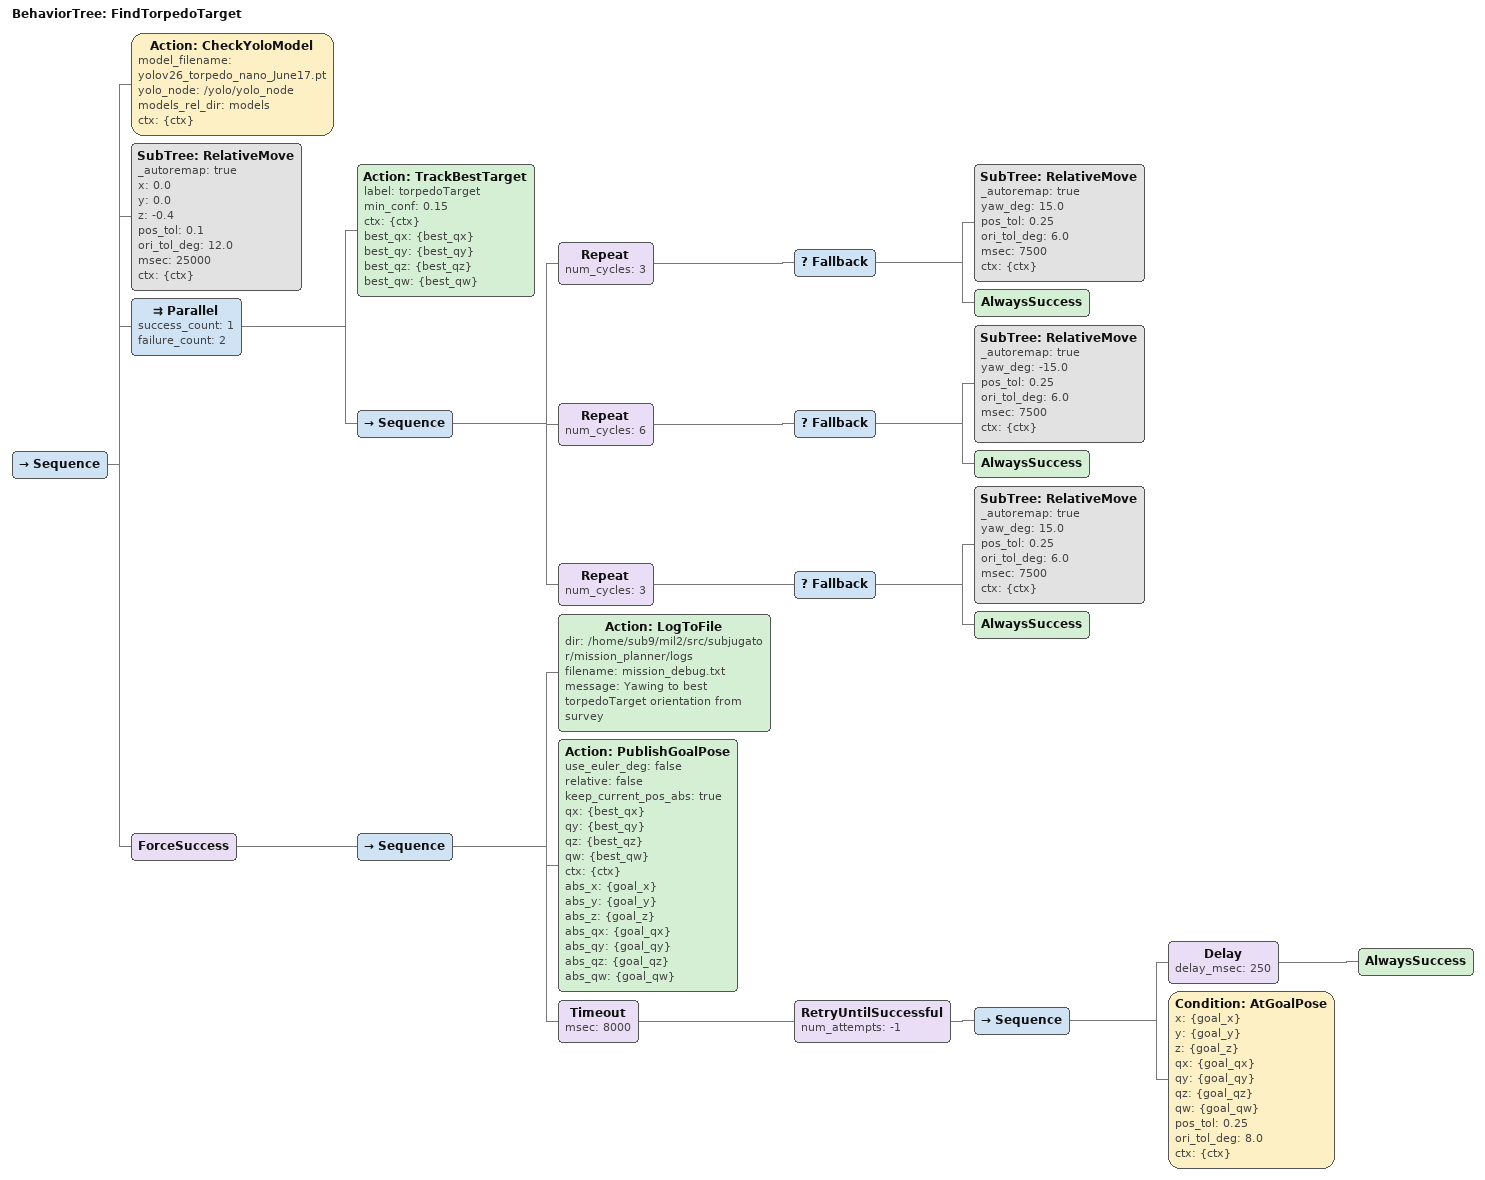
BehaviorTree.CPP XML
<root BTCPP_format="4" main_tree_to_execute="FindTorpedoTarget">
  <BehaviorTree ID="FindTorpedoTarget">
    <Sequence>

      <!-- 0) Load YOLO model -->
      <Action ID="CheckYoloModel"
              model_filename="yolov26_torpedo_nano_June17.pt"
              yolo_node="/yolo/yolo_node"
              models_rel_dir="models"
              ctx="{ctx}"/>

      <!-- 1) Dive to operating depth -->
      <SubTree ID="RelativeMove" _autoremap="true"
               x="0.0" y="0.0" z="-0.4"
               pos_tol="0.1" ori_tol_deg="12.0" msec="25000"
               ctx="{ctx}"/>

      <Parallel success_count="1" failure_count="2">

        <Action ID="TrackBestTarget"
                label="torpedoTarget"
                min_conf="0.15"
                ctx="{ctx}"
                best_qx="{best_qx}" best_qy="{best_qy}"
                best_qz="{best_qz}" best_qw="{best_qw}"/>

        <Sequence>
          <Repeat num_cycles="3">
            <Fallback>
              <SubTree ID="RelativeMove" _autoremap="true"
                       yaw_deg="15.0" pos_tol="0.25" ori_tol_deg="6.0" msec="7500" ctx="{ctx}"/>
              <AlwaysSuccess/>
            </Fallback>
          </Repeat>
          <Repeat num_cycles="6">
            <Fallback>
              <SubTree ID="RelativeMove" _autoremap="true"
                       yaw_deg="-15.0" pos_tol="0.25" ori_tol_deg="6.0" msec="7500" ctx="{ctx}"/>
              <AlwaysSuccess/>
            </Fallback>
          </Repeat>
          <Repeat num_cycles="3">
            <Fallback>
              <SubTree ID="RelativeMove" _autoremap="true"
                       yaw_deg="15.0" pos_tol="0.25" ori_tol_deg="6.0" msec="7500" ctx="{ctx}"/>
              <AlwaysSuccess/>
            </Fallback>
          </Repeat>
        </Sequence>

      </Parallel>

      <ForceSuccess>
        <Sequence>
          <Action ID="LogToFile"
                  dir="/home/sub9/mil2/src/subjugator/mission_planner/logs"
                  filename="mission_debug.txt"
                  message="Yawing to best torpedoTarget orientation from survey"/>
          <Action ID="PublishGoalPose"
                  use_euler_deg="false" relative="false" keep_current_pos_abs="true"
                  qx="{best_qx}" qy="{best_qy}" qz="{best_qz}" qw="{best_qw}"
                  ctx="{ctx}"
                  abs_x="{goal_x}" abs_y="{goal_y}" abs_z="{goal_z}"
                  abs_qx="{goal_qx}" abs_qy="{goal_qy}" abs_qz="{goal_qz}" abs_qw="{goal_qw}"/>
          <Timeout msec="8000">
            <RetryUntilSuccessful num_attempts="-1">
              <Sequence>
                <Delay delay_msec="250"><AlwaysSuccess/></Delay>
                <Condition ID="AtGoalPose"
                           x="{goal_x}" y="{goal_y}" z="{goal_z}"
                           qx="{goal_qx}" qy="{goal_qy}" qz="{goal_qz}" qw="{goal_qw}"
                           pos_tol="0.25" ori_tol_deg="8.0" ctx="{ctx}"/>
              </Sequence>
            </RetryUntilSuccessful>
          </Timeout>
        </Sequence>
      </ForceSuccess>

    </Sequence>
  </BehaviorTree>
</root>
